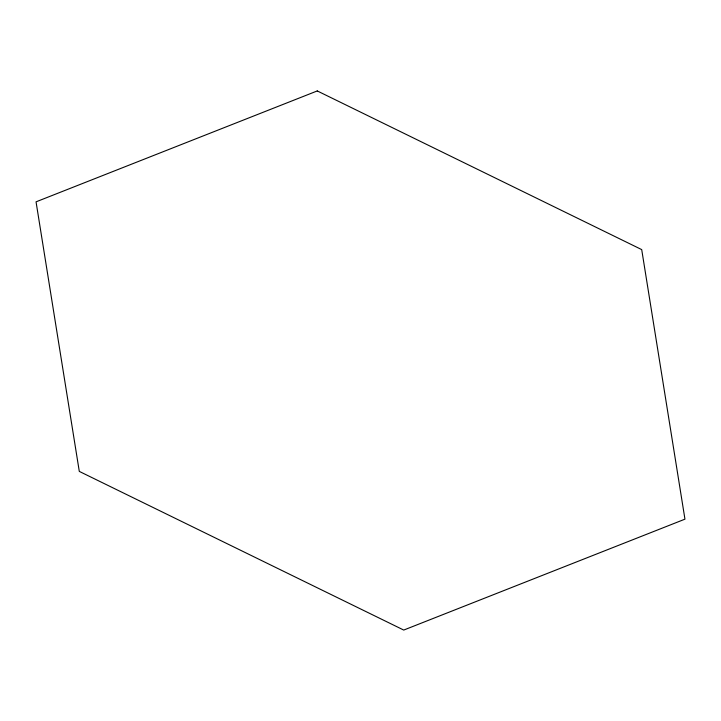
<?xml version="1.0" encoding="UTF-8"?>
<svg xmlns="http://www.w3.org/2000/svg" width="721" height="721" viewBox="0 0 721 721"><rect width="100%" height="100%" fill="white"/><g stroke="black" fill="none" stroke-linecap="round" stroke-linejoin="round"><path stroke-width="1.08" d="M317.258 90.936L36.05 201.835L79.292 471.399L403.742 630.064L684.95 519.165L641.708 249.601L317.258 90.936"/></g></svg>
